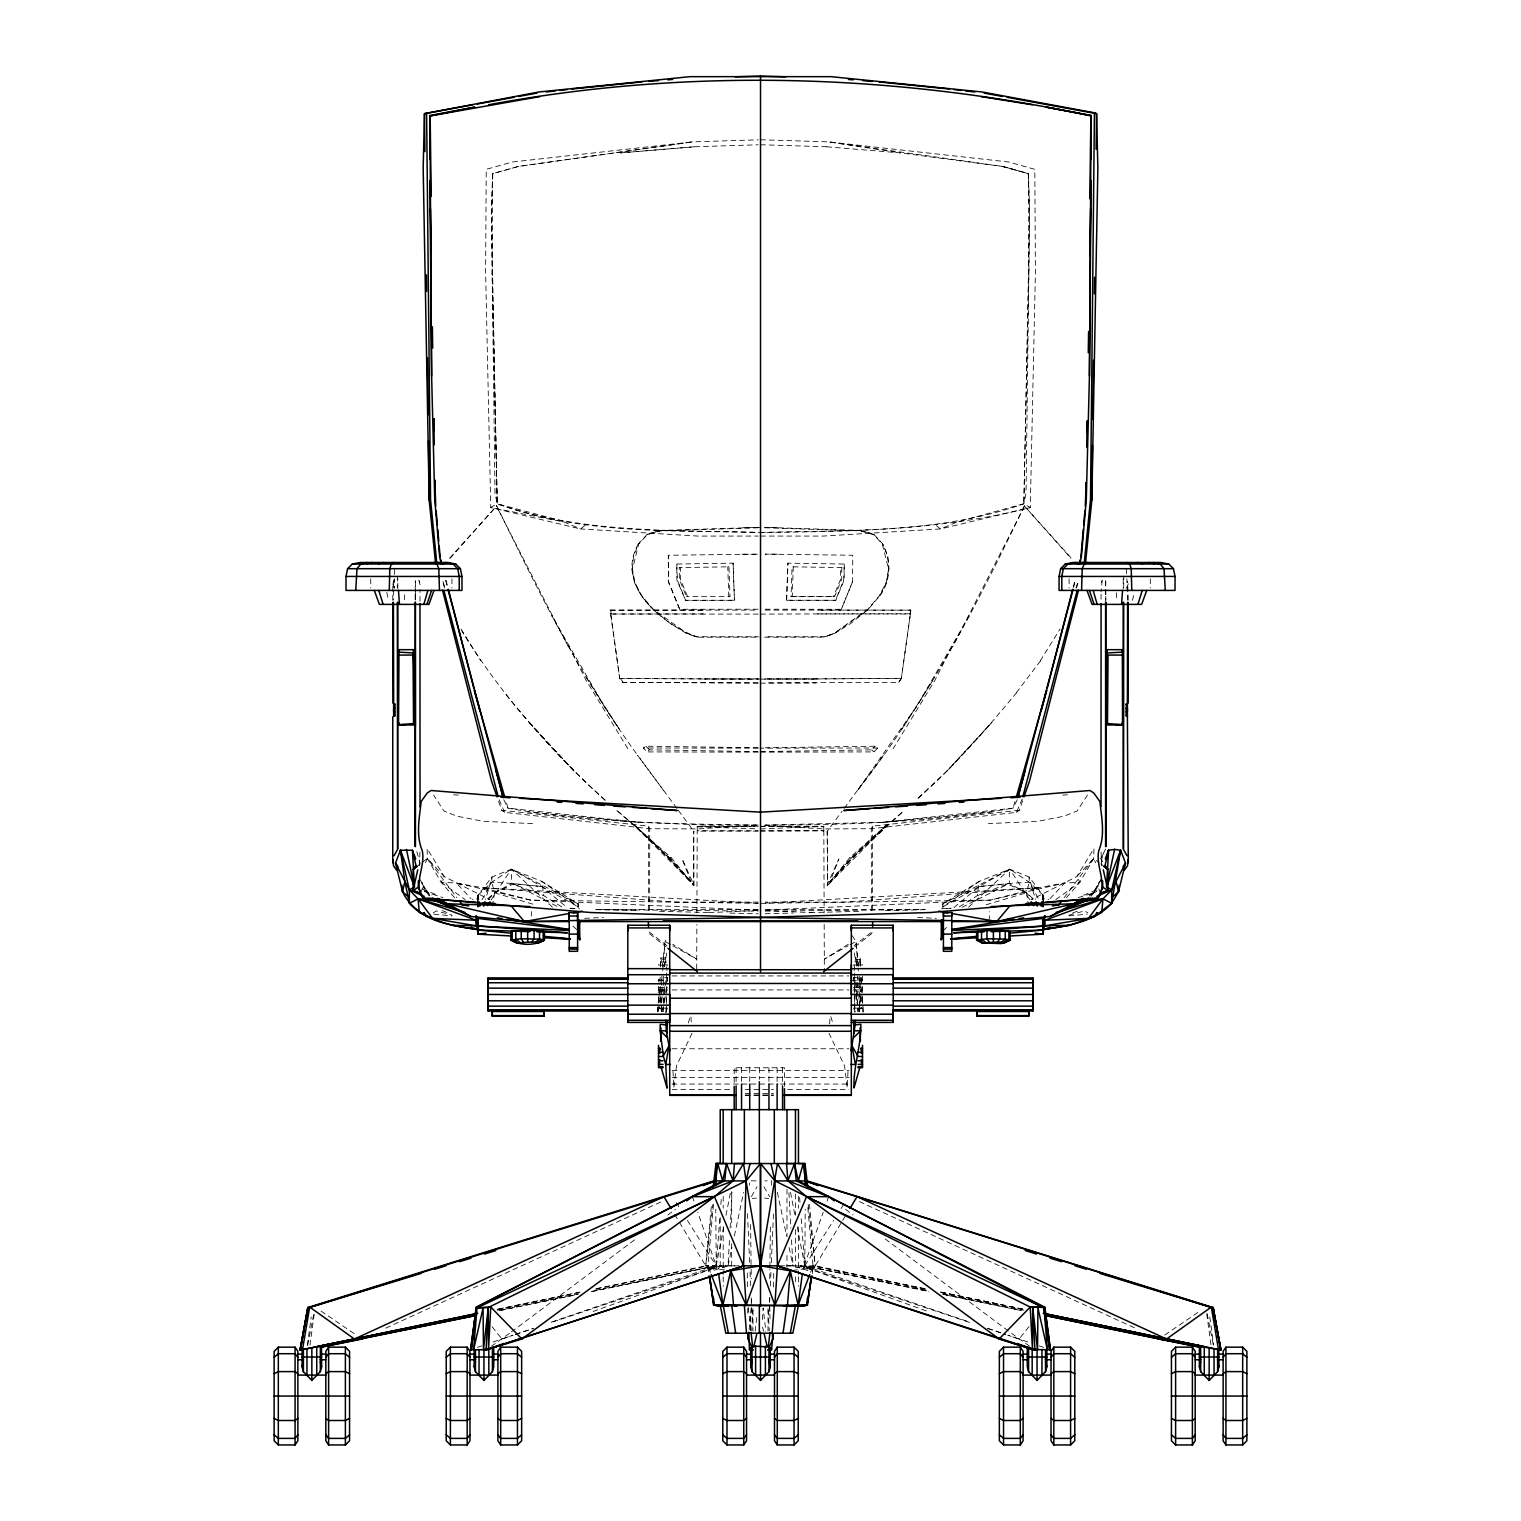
<?xml version="1.0" encoding="UTF-8"?>
<svg xmlns="http://www.w3.org/2000/svg" width="1521" height="1521" viewBox="0 0 1521 1521"><rect width="100%" height="100%" fill="white"/><g stroke="black" fill="none" stroke-linecap="round" stroke-linejoin="round"><path stroke-width="0.75" stroke-dasharray="5 3.75" d="M397.837 588.228L397.856 578.74M415.233 599.844L415.252 580.889M419.986 601.346L419.986 589.502M419.359 865.867L420.005 851.266M477.499 903.778L478.107 895.032L491.777 882.18L511.284 869.175L578.17 903.816L578.17 908.341L578.17 903.816L541.875 881.4L511.284 869.175L491.929 877.009L478.107 895.032L476.853 898.987L472.213 899.348M768.01 1331.103L768.048 1307.528L769.265 1331.046M1105.767 601.27L1105.767 594.198M1123.715 588.076L1123.734 576.212M648.44 910.261L648.554 826.169L501.721 810.275L497.804 799.076M649.638 910.452L649.752 828.736L648.554 826.169M663.612 1011.655L663.669 977.604L667.491 977.87M758.18 831.093L697.283 831.093L697.226 826.302L758.18 826.264M827.272 831.169L827.709 885.26L827.082 831.493L842.102 811.244M1127.612 600.149L1126.852 578.779M1128.259 600.187L1127.65 581.326M404.396 599.73L404.434 592.753M760.519 139.761L828.318 141.852L1008.499 161.987L1034.812 169.325L1035.421 272.012L1030.287 507.539C942.221 530.335 850.923 531.647 760.519 532.445C672.244 530.202 581.478 534.746 497.196 503.755L492.177 273.248L492.576 173.698L518.509 166.416L692.739 141.852L758.18 139.837M664.449 1002.966L664.487 993.859M664.506 991.597L664.525 982.49M664.601 966.557L665.495 957.983L660.855 957.983L660.228 966.424M696.694 968.972L696.865 924.464M696.903 912.752L697.207 830.751L758.18 830.827M812.271 1273.533L813.032 1265.814L807.556 1204.48M478.05 902.067L478.107 895.032L478.792 899.5M844.25 564.044L844.155 580.033L835.828 600.282L786.604 600.32L787.935 563.15L844.25 564.044L843.718 580.052L835.371 600.358M792.403 1270.491L802.993 1269.027L804.799 1265.833L805.217 1209.195M841.778 567.58L841.683 579.292L834.554 596.65L791.034 596.669L792.08 566.82L841.778 567.58L840.657 567.561L840.6 579.311L833.432 596.688M765.253 609.199L841.303 609.294L852.578 581.84L852.768 555.241L765.139 554.138L779.075 554.176M854.08 981.387L854.118 977.699M660.152 1000.932L660.228 993.993M660.247 991.692L660.361 982.452M660.532 966.291L660.589 959.371L664.62 959.713M770.006 1318.897L769.512 1297.641M769.74 1278.781L769.854 1269.332M769.892 1266.974L770.406 1224.538M1043.539 903.778L1042.95 895.032L1029.261 882.18L1009.754 869.175L942.868 903.816L942.811 908.36L942.868 903.816L979.163 881.4L1009.754 869.175L1029.109 877.009L1042.95 895.032L1044.186 898.987L1048.825 899.348M661.369 1011.484L661.787 983.155M661.806 980.798L661.882 976.064M773.543 1287.089L773.733 1272.944M561.724 906.839L543.758 895.679L541.875 881.4L578.113 906.82L578.17 903.816M666.16 1012.302L666.521 993.821M666.578 991.521L666.749 982.281M666.236 1011.028L666.426 1004.069M666.483 1001.75L666.844 987.851M657.452 1011.807L657.604 1007.301M1033.234 898.74L1026.466 892.827L1009.26 883.454L1009.754 869.175L942.925 906.82L942.868 903.816M492.842 173.489L491.397 213.073L495.009 493.222L497.234 503.812C580.984 533.32 670.685 530.011 758.161 532.407M477.955 899.215L478.107 895.032L477.86 898.74M663.232 980.475L663.403 975.893M786.604 600.32L787.935 563.15M791.034 596.669L792.232 596.612L793.278 566.858L792.08 566.82M769.607 1302.394L769.816 1297.717M770.329 1286.044L770.938 1272.012M771.356 1262.677L773.505 1213.606M847.996 1071.468L847.254 1087.933L844.535 1065.86L829.04 1033.367M771.337 1185.296L771.546 1180.847L764.911 1180.847M750.385 1330.723L751.488 1297.641M657.928 1011.142L658.289 1004.088M658.422 1001.731L659.392 982.908M751.735 1331.046L752.952 1307.528L752.99 1331.103M679.469 1222.352L705.763 1265.833L707.987 1269.027L712.303 1270.795L728.027 1265.814L729.472 1239.862M730.118 1228.074L732.076 1192.692M859.631 1011.674L860.43 998.061M989.144 920.718L989.715 911.573M762.42 1319.544L763.143 1307.927L765.843 1331.293M829.629 1023.956L830.067 1016.903M661.179 1010.438L661.673 1003.518M661.825 1001.217L662.319 994.297M662.491 991.996L663.137 982.775M394.338 574.501L394.757 568.683M719.775 1218.644L716.22 1265.833L718.007 1269.027L728.597 1270.491M720.878 1204.499L721.391 1197.407M662.719 970.93L665.057 941.423L667.453 937.811M1102.231 580.09L1101.052 591.878M786.3 1265.833L792.973 1265.814L808.697 1270.795L813.013 1269.027L813.298 1265.89L815.237 1265.833L924.597 1288.61M1128.278 583.798L1126.662 588.114M666.939 982.072L667.339 977.585M713.444 1204.48L707.968 1265.814L708.729 1273.533M660.684 993.536L661.293 986.749M661.502 984.486L662.11 977.718M596.403 1288.61L705.763 1265.833L711.505 1204.499M662.434 966.462L665.057 941.423L670.97 944.731M749.131 1329.886L751.602 1307.071M662.453 1011.864L666.73 973.022M734.7 1265.833L705.763 1265.833L712.836 1204.48M755.157 1331.293L756.774 1317.262M854.061 970.74L855.543 957.983L860.183 957.983L860.81 966.424M658.175 1002.776L658.764 998.251M659.049 995.989L660.19 986.939M664.601 1001.598L666.54 986.578M307.375 1345.153L311.216 1316.92M309.98 1345.153L314.258 1313.783M760.519 679.126L901.326 678.461L910.908 610.149L817.842 610.092L910.908 610.149L901.326 678.461L898.721 682.359L765.139 682.834M779.779 1265.833L800.845 1265.89L802.993 1269.027L813.032 1265.814L812.043 1272.773L813.032 1265.814L815.237 1265.833L841.531 1222.352M665.78 1013.271L666.768 1006.883M760.519 828.945L823.812 826.302L760.519 826.264M1042.246 899.5L1042.95 895.032L1043.178 898.74M492.386 906.212L494.572 892.827L491.777 882.18L491.929 877.009L485.617 899.462M909.748 613.781L817.709 613.914L910.299 614.009L910.357 610.054M1105.596 849.022L1102.231 855.753L1101.318 863.244M858.985 964.257L860.183 957.983M723.787 1226.801L716.201 1265.833L718.007 1269.027L720.155 1265.89L741.221 1265.833M726.03 1215.317L730.498 1192.369M307.622 1345.344L313.839 1313.821M664.05 966.5L666.844 952.849M728.027 1265.814L731.924 1247.467M734.377 1235.984L743.617 1192.369M959.314 906.839L977.281 895.679L979.163 881.4L942.925 906.82M1132.499 600.396L1134.229 592.41M760.519 831.093L823.831 830.751L760.519 830.827M658.27 1011.446L660.133 1003.233M1099.018 882.294L1097.972 886.553L1091.66 895.907M1073.237 587.125L1075.005 580.242M1073.655 587.182L1075.423 580.3M392.779 600.187L392.76 583.798L394.376 579.653L393.14 584.577L394.376 588.114L394.186 578.779M1028.652 906.212L1026.466 892.827L1029.261 882.18L1029.109 877.009L1035.421 899.462M1022.245 798.924L1016.446 812.366L871.286 828.736L823.393 828.907L760.519 825.085M1015.001 801.51L1013.043 808.164C931.308 822.062 847.958 825.219 765.158 825.085M688.31 1022.949L690.211 1016.636M1075.993 588.095L1078.047 581.402M1076.488 587.962L1077.857 583.494M926.308 1290.359L805.579 1265.89L802.993 1269.027L823.241 1212.275M827.101 1201.115L828.641 1196.666M1016.446 812.366L1019.317 810.275L1023.234 799.076M1101.679 857.958L1103.162 853.87M420.842 892.618L423.066 886.553L422.02 882.294M810.541 1272.374L813.032 1265.814M760.519 527.35L660.646 530.449L647.186 534.308L638.345 543.891L633.554 556.458L632.052 569.253L634.428 582.334L641.197 595.738L652.851 609.427L670.02 623.268L686.789 633.706L697.283 637.185L760.519 637.128M638.345 543.891C614.465 586.022 662.529 624.085 697.283 637.128M852.52 581.821L841.303 609.294M425.462 862.73L427.363 858.471L427.097 848.585L444.246 876.571L489.952 899.786M691.998 1033.367L676.503 1065.86L673.784 1087.933L673.043 1071.468M1019.317 810.275L872.484 826.169L871.286 828.736L871.419 910.452M758.142 609.199L679.735 609.294L668.518 581.821L668.27 555.241L758.199 554.138M1101.261 582.315L1101.945 580.889M969.143 616.043L917.03 705.82L857.103 790.996C925.433 703.9 977.109 605.567 1024.298 505.866L1071.43 558.226M1024.717 505.79L952.602 646.957M1017.283 799.723L1013.043 808.164L882.465 822.291L765.139 825.066M764.55 637.185L823.755 637.128L834.249 633.706L851.019 623.268L868.187 609.427L879.841 595.738L886.61 582.334L888.986 569.253L887.827 556.382L882.693 543.891L873.853 534.308L860.392 530.449L764.778 527.35L777.592 527.407M952.203 646.349L934.94 680.286L893.207 748.598M879.899 595.757C891.097 580.699 891.23 560.222 882.655 543.929M1101.299 879.271L1091.241 896.116M454.608 897.694L441.166 882.275L444.246 876.571L427.363 858.471L422.058 862.502M481.986 899.786L491.777 882.18L511.778 883.454L541.799 886.515L578.113 906.82M751.412 1196.628L757.078 1186.779M1066.43 897.694L1079.872 882.275L1093.694 858.471L1093.941 848.585L1076.792 876.571L1031.105 899.786M1089.378 896.097L1092.953 893.207L1101.147 879.347M842.729 1220.374L846.303 1214.442M1040.231 660.875L1060.042 629.067M796.624 1267.849L804.78 1265.833L833.584 1220.374M841.094 1208.511L844.858 1202.598M724.376 1267.849L720.155 1265.89L715.421 1265.89L712.303 1270.795L707.702 1265.89L594.331 1289.314M901.763 729.205L934.693 677.51M491.226 899.843L511.284 869.175L541.799 886.515L567.048 907.505M901.326 678.461L898.721 682.359M1078.066 897.637L1092.953 893.207L1097.972 886.553L1100.196 892.618M813.013 1269.027L815.237 1265.833L809.495 1204.499M1087.458 795.008L1077.096 810.997L1064.168 816.169L1037.93 821.321L988.403 823.621M844.117 808.412L883.397 755.31M1016.332 692.739L1040.63 660.703M1064.092 897.789L1093.694 858.471L1098.98 862.502M1029.014 1326.597L1019.089 1339.012L1007.834 1335.248L1028.025 1342.054M886.629 824.99L850.41 858.871L830.029 881.838L850.904 858.471L886.629 824.99L849.973 857.445L827.044 885.26L838.87 858.966L830.029 881.838L864.708 845.638L903.911 810.503M1016.693 692.568C985.285 730.308 953.116 767.82 916.041 800.179M449.608 558.226L496.74 505.866C538.624 591.783 580.908 678.271 637.831 755.5M450.102 558.34L496.74 505.866M488.374 899.576L494.572 892.827L511.778 883.454L543.758 895.679M616.785 810.522L633.953 825.085L693.994 885.26L670.134 858.471L671.065 857.445L617.127 810.503M946.975 770.995L991.825 722.494L946.975 770.995L915.737 800.217M1050.06 898.645L1064.662 883.036L1079.872 882.275L1076.792 876.571L1093.694 858.471L1095.576 862.73M760.519 752.154L873.986 751.906L877.693 748.009L875.259 746.203L765.215 747.781M760.519 751.602L871.533 749.872L875.259 746.203M887.085 825.085L827.709 885.26L851.19 859.175L904.254 810.522M942.887 930.909L948.039 926.156M968.611 907.162L1009.754 869.175L1029.812 899.843M487.804 898.74L494.572 892.827L513.566 883.872L541.799 886.515M953.99 907.505L979.239 886.515L1009.26 883.454L1029.261 882.18L1039.052 899.786M758.161 747.781L645.779 746.203L643.345 748.009L647.052 751.906L649.505 749.872L758.199 751.602M854.897 946.899L871.438 933.799L872.636 931.289L854.061 945.777M585.167 525.315L580.566 528.947L490.751 507.539L485.617 272.012L486.226 169.325L512.539 161.987L692.739 141.852L518.281 166.473L492.576 173.698L491.397 213.073L497.196 503.755L490.751 507.539L564.025 522.026L580.566 528.947L697.816 536.076L758.199 536.076M416.773 866.533L420.309 863.852M509.459 1333.385L491.34 1346.237M511.341 1331.959L635.797 1238.95M667.852 1214.975L675.4 1209.347M1055.821 899.614L1079.872 882.275M868.13 609.408L834.249 633.649L823.755 637.128M1164.782 1335.02L1199.974 1311.064M433.162 912.942L436.375 910.927L452.117 915.129M848.319 944.237L824.439 959.067L848.091 945.834M1089.169 894.975L1096.964 890.584M850.068 944.731L855.981 941.423L851.171 934.198M962.033 907.334L1009.26 883.454M1092.953 893.207L1096.831 891.42M385.802 1328.137L661.616 1201.609M703.196 610.092L610.13 610.149L619.712 678.461L622.317 682.359L758.219 682.834M758.238 614.104L610.739 614.009L619.712 678.461L758.18 679.126M1083.56 895.242L1098.523 889.044M1072.59 913.056L1078.731 910.623M977.281 895.679L1007.491 883.872L1026.466 892.827L1032.664 899.576M857.958 1009.374L861.608 1007.986M593.095 1311.463L720.155 1265.89L551.42 1322.433M515.315 1334.43L533.168 1328.346M551.02 1322.243L716.22 1265.833L715.783 1209.195M477.309 1347.359L481.777 1345.857M492.975 1342.054L513.071 1335.21L501.911 1339.012L491.986 1326.597M515.41 1334.487L533.415 1328.46M986.159 904.748L1026.466 892.827M647.224 534.365L660.665 530.506M1068.921 915.129L1084.663 910.927L1087.876 912.942M498.698 1308.973L580.128 1291.994M497.158 1309.391L580.452 1292.185M499.23 1310.627L578.265 1294.276M592.22 1291.386L715.421 1265.89L718.007 1269.027L705.763 1265.833M500.96 1310.322L575.014 1294.998M591.213 1291.652L716.201 1265.833L697.759 1212.275M497.177 1310.151L578.436 1293.668M594.692 1290.359L715.421 1265.89M619.712 678.461L704.774 678.993M676.788 564.044L677.32 580.052L685.667 600.358L734.434 600.32L733.103 563.15L676.788 564.044L676.883 580.033L685.667 600.358M733.103 563.15L734.434 600.32M882.465 822.291L993.137 811.91M979.239 886.515L1007.491 883.872M1068.978 915.889L1087.211 914.178M855.543 957.983L856.418 959.713L860.449 959.371L860.525 966.291M694.337 146.777L620.416 152.918L694.356 146.777L758.161 144.799M752.325 1198.434L756.393 1198.111M1062.78 795.103L1067.495 794.78M853.547 977.87L857.369 977.604L857.426 1011.655M941.537 908.798L950.929 908.189M503.755 799.723L507.995 808.164C590.49 822.937 674.659 823.888 758.219 825.104L697.645 828.907L649.752 828.736L504.592 812.366L501.721 810.275M765.234 903.094L1038.729 887.694L1064.662 883.036L990.418 900.109L765.253 910.09M946.328 908.74L951.043 908.512M584.653 918.323L603.419 917.467M708.938 912.657L758.18 910.395M679.26 567.58L680.381 567.561L680.457 579.311L687.606 596.688L686.484 596.65L679.355 579.292L679.26 567.58L728.958 566.82L730.004 596.669L686.484 596.65M765.215 913.741L793.43 913.018M809.894 912.6L861.608 911.269M885.127 910.68L925.091 909.653M728.958 566.82L727.76 566.858L728.806 596.612L730.004 596.669M760.519 532.445C848.775 530.011 939.294 533.567 1023.804 503.812L1026.029 493.222L1029.641 213.073L1028.462 173.698L1002.757 166.473L900.584 152.899M760.519 903.36L990.418 900.109L1038.729 887.694L844.973 902.105L765.215 902.105M765.215 911.117L925.091 909.577L765.215 909.539M816.264 678.993L900.66 678.328M697.226 826.302L758.18 826.53M760.519 614.104L817.918 613.914M758.18 678.879L704.527 679.031L816.53 679.031L765.196 678.879M703.329 613.914L610.739 614.009L610.13 610.149L758.219 610.092M760.519 683.138L816.169 683.043M877.693 748.009L760.519 748.142M756.089 1180.847L749.454 1180.847L749.663 1185.296M743.465 527.407L758.39 527.407M758.39 527.787L660.646 530.886L647.395 534.67L638.706 544.062L632.47 569.253L634.884 582.429L641.786 595.909L653.536 609.541L686.903 633.363L697.017 636.767L758.485 636.767M764.797 527.787L860.392 530.886L873.643 534.67L882.332 544.062L888.568 569.253L886.154 582.429L879.252 595.909L867.502 609.541L834.135 633.363L824.021 636.767L764.588 636.767M760.519 536.076L823.222 536.076L940.472 528.947L1030.287 507.539L1023.842 503.755L957.013 522.026L940.472 528.947L935.871 525.315M792.232 596.612L834.554 596.65M685.211 600.282L733.844 600.244M765.12 610.092L818.07 610.092M758.219 748.142L643.345 748.009M758.238 752.154L647.052 751.906M758.199 825.085L707.189 825.085L638.573 822.291L527.901 811.91M758.18 902.105L676.065 902.105L482.309 887.694L456.376 883.036L441.166 882.275L427.363 858.471L456.946 897.789M758.161 909.539L595.947 909.539L758.161 911.136M667.472 964.884L658.536 964.884L667.472 965.74M853.566 964.884L862.502 964.884L853.566 965.74M672.073 975.931L848.965 975.931M659.943 979.239L658.536 979.239L658.536 981.939M861.095 979.239L862.502 979.239M658.536 980.342L667.472 980.342M851.323 980.342L862.502 980.342M658.536 987.49L667.472 987.224M853.566 987.49L862.502 987.49M658.536 989.487L659.943 989.487L659.943 991.939L658.536 991.939L658.536 986.388M862.502 989.487L861.095 989.487L861.095 991.939L862.502 991.939L862.502 986.388M658.536 989.924L667.472 989.924M672.073 989.924L848.965 989.924M853.566 989.924L862.502 989.924M658.536 990.133L659.943 990.133M861.095 990.133L862.502 990.133M658.536 1001.008L659.943 1001.008M862.502 1001.008L861.095 1001.008L861.095 996.426M667.472 1008.138L658.536 1008.138L667.472 1008.993M853.566 1008.138L862.502 1008.138L853.566 1008.993M672.073 1048.768L848.965 1048.768M672.073 1070.575L848.965 1070.575M672.073 1077.476L848.965 1077.476M672.073 1084.055L778.201 1084.055M780.558 1084.055L848.965 1084.055M672.073 1089.606L731.031 1089.606M745.195 1089.606L773.486 1089.606M787.65 1089.606L848.965 1089.606M745.195 1093.523L773.486 1093.523M745.195 1094.949L773.486 1094.949M745.195 1095.367L773.486 1095.367M789.076 1247.467L792.973 1265.814L813.298 1265.89L926.669 1289.314M787.194 600.244L835.828 600.282M758.199 683.138L622.317 682.359M760.519 826.511L823.736 826.797M741.963 554.176L758.199 554.347M595.947 909.653L635.911 910.68M659.43 911.269L711.144 912.6M729.947 913.075L758.161 913.798M760.519 144.742L826.702 146.777M697.302 826.797L758.18 828.869M758.142 910.185L530.639 900.109L456.376 883.036L470.978 898.645M532.635 823.621L483.108 821.321L456.87 816.169L443.942 810.997L433.58 795.008M765.215 910.509L812.1 912.657M917.619 917.467L936.385 918.323M569.995 908.512L574.71 908.74M570.109 908.189L579.501 908.798M797.213 1226.801L804.799 1265.833L928.78 1291.386M453.543 794.78L458.258 795.103M764.607 1198.111L768.675 1198.434M826.683 146.777L900.622 152.918L828.318 141.852L1002.529 166.416L1028.215 173.489L1029.641 213.073L1023.842 503.755L1028.861 273.248L1028.462 173.698L1002.757 166.473M433.827 914.178L452.06 915.889M638.573 822.291L507.995 808.164L506.037 801.51M942.564 1293.668L1023.823 1310.151M940.548 1292.185L1023.842 1309.391M801.187 1218.644L804.799 1265.833L929.787 1291.652M945.986 1294.998L1020.04 1310.322M940.872 1291.994L1022.302 1308.973M924.844 1288.971L813.298 1265.89L808.697 1270.795L805.579 1265.89M941.119 1292.337L1022.454 1309.182M942.735 1294.276L1021.77 1310.627M563.245 521.285L497.196 503.755L492.177 273.248M860.373 530.506L873.815 534.365M494.572 892.827L534.879 904.748M424.207 891.42L442.972 897.637M969.58 1322.433L800.845 1265.89L927.905 1311.463M987.585 1328.46L1005.59 1334.487M1039.223 1345.857L1043.691 1347.359M804.78 1265.833L969.98 1322.243M987.832 1328.346L1005.685 1334.43M659.43 1007.986L663.08 1009.374M442.307 910.623L448.448 913.056M422.515 889.044L437.497 895.242M859.384 1201.609L1135.198 1328.137M513.566 883.872L559.006 907.334M672.947 945.834L696.599 959.067L672.719 944.237M424.074 890.584L431.869 894.975M321.026 1311.064L356.218 1335.02M1029.66 1346.237L1011.541 1333.385M441.166 882.275L465.217 899.614M845.6 1209.347L853.148 1214.975M885.203 1238.95L1009.659 1331.959M1100.729 863.852L1104.265 866.533M666.978 945.777L648.402 931.289L649.6 933.799L666.141 946.899M421.773 883.112L428.085 893.207L431.66 896.097M871.533 749.872L873.986 751.906M605.301 800.217C568.208 767.763 535.544 730.612 504.345 692.568M604.997 800.179C550.431 750.233 500.466 694.089 461.795 630.873M552.427 907.162L511.284 869.175L511.778 883.454M572.999 926.156L578.151 930.909M671.065 857.445L691.009 881.838L656.35 845.638L634.409 824.99L670.628 858.871L691.009 881.838L682.169 858.966L693.994 885.26L693.766 831.169L693.329 885.26L669.848 859.175L633.953 825.085M634.409 824.99L670.134 858.471M645.779 746.203L649.505 749.872M529.536 722.646L574.063 770.995M529.213 722.494L573.778 770.9M849.973 857.445L850.904 858.471M1024.298 505.866L1070.936 558.34M676.921 808.412L637.641 755.31L663.936 790.996M678.328 810.313L693.956 831.493M394.376 588.114L392.76 583.798M620.378 678.328L622.926 682.073M429.378 895.907L423.066 886.553L429.816 896.116M1100.234 857.977L1102.744 861.723M619.484 729.415L604.008 705.82L551.895 616.043M586.346 677.51L619.275 729.205M676.142 1202.598L679.906 1208.511M687.416 1220.374L716.201 1265.833L707.968 1265.814L708.957 1272.773L707.968 1265.814L710.459 1272.374M460.996 629.067L480.807 660.875M627.831 748.598L586.098 680.286L568.835 646.349M674.697 1214.442L678.271 1220.374M419.91 879.347L428.085 893.207M763.922 1186.779L769.588 1196.628M568.436 646.957L496.321 505.79M504.592 812.366L498.793 798.924M419.093 580.889L419.986 584.767M416.811 851.57L419.986 863.053M418.807 580.09L419.777 582.315M679.735 609.294L668.46 581.84L668.346 555.317M692.359 1196.666L693.899 1201.115M1101.679 865.867L1101.033 851.266M443.181 583.494L444.55 587.962M442.991 581.402L445.045 588.095M830.846 1016.636L832.728 1022.949M446.033 580.242L447.801 587.125M445.615 580.3L447.383 587.182M762.553 1327.111L763.58 1331.407M861.837 1007.339L863.225 1013.499M386.809 592.41L388.539 600.396M777.383 1192.369L786.623 1235.984M854.194 952.849L857.007 966.5M1207.161 1313.821L1213.378 1345.344M790.502 1192.369L794.97 1215.317M660.855 957.983L662.053 964.257M610.682 610.054L611.29 613.781M854.27 1006.883L855.258 1013.271M1209.784 1316.92L1213.625 1345.153M1206.742 1313.783L1211.02 1345.153M854.517 986.578L856.437 1001.598M860.848 986.939L861.989 995.989M862.293 998.251L863.586 1011.807M665.495 957.983L666.978 970.74M808.164 1204.48L815.237 1265.833M748.256 1307.395L750.842 1330.495M854.308 973.022L858.585 1011.864M769.398 1307.071L769.892 1311.634M858.605 966.462L855.981 941.423L858.319 970.93M858.928 977.718L859.555 984.486M859.745 986.749L860.373 993.536M853.699 977.585L854.099 982.072M707.702 1265.89L707.987 1269.027M799.59 1197.407L800.141 1204.499M1126.281 568.683L1126.7 574.501M857.901 982.775L858.547 991.996M858.719 994.297L859.213 1001.217M859.384 1003.518L859.878 1010.438M690.971 1016.903L691.409 1023.956M531.342 911.573L531.609 916.155M660.608 998.061L661.407 1011.674M788.924 1192.692L790.882 1228.074M791.528 1239.862L792.973 1265.814M861.418 978.193L861.78 985.266M861.894 987.604L862.863 1006.446M747.495 1213.606L749.644 1262.677M750.062 1272.012L750.671 1286.044M751.184 1297.717L751.393 1302.394M1043.102 899.215L1042.95 895.032L1042.988 902.067M857.635 975.893L857.806 980.475M854.194 987.851L854.555 1001.75M854.612 1004.069L854.802 1011.028M854.289 982.281L854.46 991.521M854.517 993.821L854.878 1012.302M859.156 976.064L859.232 980.798M859.27 983.155L859.669 1011.484M750.594 1224.538L751.108 1266.974M751.146 1269.332L751.26 1278.781M747.267 1272.944L747.457 1287.089M747.743 1308.326L747.838 1315.418M860.696 982.452L860.791 991.692M860.81 993.993L860.886 1000.932M666.92 977.699L666.959 981.387M856.418 959.713L856.456 966.557M856.513 982.49L856.532 991.597M856.551 993.859L856.589 1002.966M823.831 830.751L824.135 912.752M824.173 924.464L824.344 968.972M1116.623 592.753L1116.642 599.73M393.407 581.326L393.445 600.149M1123.201 578.74L1123.201 588.228M1105.786 580.889L1105.805 599.844M1101.052 594.236L1101.071 601.346M872.484 826.169L872.598 910.261M823.812 826.302L823.755 831.093M415.271 594.198L415.271 601.27M397.304 576.212L397.323 588.076M1150.294 578.779L1150.294 588.095M1105.596 580.927L1105.596 599.901M1069.092 578.779L1069.092 588.095M862.502 976.064L862.502 981.939M862.502 997.814L862.502 1003.708M861.095 977.452L861.095 981.634M860.829 977.166L860.829 981.634M860.829 996.426L860.829 1003.404M798.449 1196.343L798.449 1208.168M798.449 1227.124L798.449 1274.465M798.449 1276.841L798.449 1286.31M795.464 1193.966L795.464 1215.279M795.464 1229.481L795.464 1267.373M795.464 1276.841L795.464 1281.576M786.984 1189.232L786.984 1236.592M786.984 1255.528L786.984 1267.373M784.475 1086.393L784.475 1067.761L734.187 1067.761L734.187 1086.393M782.574 1067.761L782.574 1086.393M777.117 1067.761L777.117 1081.735M768.961 1067.761L768.961 1081.735M759.34 1067.761L759.34 1079.397M749.72 1067.761L749.72 1081.735M741.545 1067.761L741.545 1081.735M736.107 1067.761L736.107 1086.393M731.677 1191.589L731.677 1227.124M731.677 1243.684L731.677 1267.373M723.197 1196.343L723.197 1208.168M723.197 1227.124L723.197 1274.465M723.197 1276.841L723.197 1286.31M720.213 1217.637L720.213 1269.731M660.209 977.166L659.943 981.634M659.943 997.814L659.943 1003.404M658.536 997.814L658.536 1003.708M451.946 578.779L451.946 588.095M419.72 861.666L419.72 863.244M415.442 580.927L415.442 599.901M370.744 578.779L370.744 588.095M758.142 903.322L530.639 900.109L482.309 887.694L758.161 903.227"/><path stroke-width="1.5" d="M394.034 855.753L397.665 849.193L397.818 602.43M415.005 846.303L415.233 602.221M419.967 603.723L420.024 806.986M627.812 1011.009L488.108 1011.009L488.108 977.908L627.812 977.908M492.291 1016.237L492.291 1011.503L543.986 1011.503L543.986 1016.237L492.291 1016.237L492.291 1010.99M569.234 912.524L569.234 951.309L577.619 951.309L577.619 912.885L569.234 912.524L569.234 921.574L524.327 921.574L471.035 916.517L430.272 898.15M577.619 912.885L577.619 921.574L943.419 921.574M578.398 921.992L578.569 935.624L578.151 921.878M488.108 994.468L669.715 994.468L669.715 1022.397L627.812 1022.397L627.812 925.243L669.715 925.243L669.715 1095.367L735.746 1095.367M627.812 930.966L627.812 925.243M669.715 930.966L669.715 925.243M713.064 1187.977L716.011 1163.546L743.541 1163.546L746.031 1180.904L743.56 1265.833L730.707 1270.795L746.127 1305.189L760.5 1265.814L760.5 1163.546L774.969 1180.904L1030.23 1307.071L1044.927 1307.528L1050.403 1349.64L1032.474 1349.64L777.44 1265.833L760.5 1265.814L743.56 1265.833L486.074 1349.849L470.597 1349.64L476.377 1307.071L722.665 1180.904L746.031 1180.904L760.5 1163.546L760.5 1306.026M651.273 808.697L677.168 810.522L431.051 790.502L427.23 793.011L421.127 801.567C419.511 817.861 415.651 834.915 422.268 850.657C425.804 866.571 412.837 883.758 423.066 898.189L590.528 912.524L760.519 917.372L760.519 76.05L785.825 76.791M893.226 930.966L893.226 925.243L851.323 925.243L851.323 994.468L1032.93 994.468M851.323 1022.397L893.226 1022.397L893.226 1009.678L1032.93 1009.754M893.226 925.243L893.226 1022.397M943.419 912.885L943.419 916.022L951.804 916.022L951.804 912.524L943.419 912.885L943.419 951.309L951.804 951.309L951.804 912.524M1028.747 1010.99L1028.747 1016.237L977.052 1016.237L977.052 1010.99M893.226 1011.009L1032.93 1011.009L1032.93 977.908L893.226 977.908M1127.004 855.753L1123.373 849.193L1123.715 602.278M1126.205 716.163L1127.384 715.516L1126.205 715.364M1126.205 712.569L1127.384 712.322L1126.205 712.969M1126.205 711.847L1127.384 711.847L1127.384 708.121L1126.205 708.025M1126.205 707.683L1127.384 706.733M1126.205 703.843L1127.384 703.843L1126.205 704.793M398.426 722.855L398.901 650.208M511.037 935.985L477.841 934.16L478.45 930.053L476.035 925.795L475.997 915.585L477.841 919.007L477.689 923.741M648.421 926.612L648.421 921.935M667.434 1021.542L666.978 1033.158M1127.384 703.634L1127.593 602.354M1128.069 703.215L1128.24 602.449M429.873 159.439L429.93 115.52L474.818 107.135L430.158 115.919L431.204 196.342M478.05 902.067L478.031 906.763L477.841 902.656M942.45 937.887L941.233 939.75L941.347 920.167M774.969 1180.904L777.44 1265.833L790.293 1270.795L774.873 1305.189L760.5 1265.814L777.459 1163.546L787.916 1180.828L806.51 1196.666L1043.938 1307.794L1047.475 1350.04L1037.93 1307.927L1037.55 1349.983L1032.721 1307.528L1032.474 1349.64L1030.23 1307.071L1044.623 1307.071L1049.68 1349.983L1043.938 1307.794L798.335 1180.904L774.969 1180.904L770.957 1163.546M421.678 894.291L413.104 890.431L413.256 869.232L415.765 865.468M804.951 1167.862L804.989 1163.546L798.487 1163.546M805.408 1185.6L804.989 1163.546L734.472 1163.546L733.084 1180.828L714.49 1196.666L521.912 1339.012L486.074 1349.849L488.279 1307.528L746.031 1180.904L750.043 1163.546M1079.549 564.253L1081.317 557.37L1086.317 499.078L1089.435 376.01L1091.108 115.52L1046.22 107.135L1091.108 115.52M1107.497 722.988L1108.029 655.057L1122.441 655.095L1122.137 650.208M1089.435 376.01L1091.108 180.391M394.833 711.847L393.654 711.847L393.654 708.463L394.833 708.463M435.5 562.732L429.188 500.086L423.18 168.032L424.473 113.657L539.08 91.963L690.021 76.658L831.017 76.658L981.958 91.963L1094.436 112.801L1090.5 499.534L1084.283 562.789M942.887 921.878L942.602 935.567L942.64 921.992M1085.31 506.094L1086.127 482.537M1086.774 432.877L1086.926 421.051M1089.816 198.719L1090.88 115.919C892.998 73.711 687.758 67.704 488.583 104.778M1085.538 562.732L1091.85 500.086L1092.515 445.558M1092.819 419.473L1093.561 360.211M1094.36 293.838L1094.569 277.24M1096.128 149.21L1096.565 113.657L1094.436 112.801M771.584 1349.64L767.991 1349.983L771.584 1349.64L772.915 1334.297M860.392 1041.144L860.106 1027.835M942.488 935.662L942.716 920.148M1085.899 499.097L1086.165 482.575M1086.735 447.155L1087.154 421.203M1088.256 352.739L1088.599 331.483M1089.816 255.946L1090.576 208.738M1091.85 500.086L1097.858 168.032L1096.565 113.657L1007.035 97.287M1127.974 859.783L1127.536 865.867L1125.502 868.548M476.149 902.219L423.066 898.189L418.237 887.275L418.408 880.659M669.886 1050.669L666.255 1030.858L665.989 1020.287M715.592 1185.6L716.011 1163.546L726.506 1163.546L733.084 1180.828L692.359 1196.666L476.073 1307.528L471.32 1349.983L476.377 1307.071L470.597 1349.64M1127.384 711.847L1127.384 708.121M1043.197 902.656L1043.007 906.763L1042.988 902.067M719.832 1306.026L713.976 1305.189L709.737 1277.393L713.558 1305.189L801.168 1306.026L807.024 1305.189L807.347 1298.307M774.873 1305.189L777.44 1265.833L806.51 1196.666L828.641 1196.666L1044.623 1307.071L1050.403 1349.64M746.127 1305.189L743.56 1265.833L714.49 1196.666L477.062 1307.794L490.77 1307.071L488.526 1349.64L488.279 1307.528L477.062 1307.794L473.525 1350.04L483.07 1307.927L483.45 1349.983L488.279 1307.528M578.721 935.681L579.558 920.205L579.805 939.75L578.588 937.887M859.65 1068.122L854.042 1087.952C853.129 1066.354 861.323 1045.84 860.848 1024.279L855.163 1024.907L851.152 1050.669M1035.041 933.229L1043.216 934.16L1042.665 929.692L1069.681 925.319L1094.55 916.498L1111.642 903.322L1118.505 891.724L1125.521 863.091L1120.616 850.239L1114.608 849.383L1108.6 850.239L1106.566 886.952L1111.737 889.88L1111.642 903.322C1094.34 922.506 1066.791 925.928 1042.665 929.692L1043.216 934.16L1010.001 935.985M660.932 1027.835L660.646 1041.144M769.265 1347.112L755.595 1346.142L750.709 1347.986L750.747 1366.752L752.058 1371.638L760.519 1380.422L768.98 1371.638L770.291 1366.752L770.291 1347.986L769.265 1347.112L772.858 1339.012L773.143 1334.297M1043.216 934.16L1043.501 929.483L1050.079 927.259M511.436 933.21L478.45 930.053L478.126 918.437L568.835 929.749M1121.585 604.388L1122.555 590.414M307.204 1317.3L307.831 1307.528L713.729 1180.904L722.665 1180.904L726.506 1163.546L724.737 1180.847L692.359 1196.666L686.712 1200.887M772.174 1333.195L774.303 1305.246M804.172 1305.189L798.335 1306.026L807.024 1305.189L811.263 1277.393L807.442 1305.189L713.558 1305.189L728.274 1306.026L722.874 1305.189L730.707 1270.795L760.5 1265.814L790.293 1270.795L787.479 1305.189L783.885 1306.026L798.126 1305.189L809.723 1274.56M414.434 724.376L413.541 649.923L414.434 723.464L398.901 724.718L405.594 724.623M1080.899 557.332L1083.294 529.384M1083.693 524.726L1084.91 510.752M715.554 1180.885L715.136 1185.6L717.779 1163.546L722.665 1180.904M1123.03 866.761L1125.521 863.091L1111.737 889.88L1102.972 898.854L1101.736 912.353L1088.428 918.38L1043.425 926.118L953.629 932.791L984.068 931.841M661.388 1068.122L666.997 1087.819M1113.695 896.002L1118.505 891.724L1119.114 885.336M749.416 1349.64L753.009 1349.983L749.416 1349.64L748.883 1332.168M768.352 1346.655L769.911 1332.795M485.998 933.229L477.841 934.16L478.374 929.692L476.054 920.224L418.066 898.854L409.301 889.88L395.517 863.091L400.422 850.239L412.438 850.239L415.1 859.308M801.168 1306.026L807.442 1305.189L792.726 1306.026L798.126 1305.189L802.385 1273.533M783.049 1333.195L786.984 1305.246M1079.34 901.972L1102.972 898.854L1111.642 903.322L1120.616 850.239L1106.566 886.952L1114.608 849.383M1041.22 906.231L1041.904 901.744M807.024 1305.189L811.891 1275.796M477.765 1313.326L354.45 1339.012L309.676 1307.071L307.926 1307.965L300.093 1349.983L307.831 1307.528L300.093 1349.983L303.382 1349.868M300.721 1349.849L302.508 1349.64L309.676 1307.071M1115.463 724.623L1122.137 724.718L1106.604 723.464L1107.079 650.208M671.103 1208.511L663.936 1196.666L354.45 1339.012L300.436 1350.04L307.926 1307.965L713.881 1181.532L703.006 1185.581M1213.796 1317.3L1213.169 1307.528L807.271 1180.904L798.335 1180.904L794.494 1163.546L786.528 1163.546L787.916 1180.828L828.641 1196.666L834.288 1200.887M790.312 1333.195L795.464 1305.246M941.233 939.75L942.887 930.909M798.449 1305.246L792.859 1333.195L725.802 1333.195L720.213 1305.246M1059.072 576.44L1060.631 568.683L1065.289 564.025L1073.046 562.485L1160.884 562.485L1168.736 564.025L1173.452 568.683L1175.03 576.44L1175.03 590.414L1059.072 590.414L1059.072 576.44L1175.03 576.44M346.008 576.44L347.587 568.683L352.302 564.025L360.173 562.485L447.992 562.485L455.749 564.025L460.407 568.683L461.966 576.44L461.966 590.414L346.008 590.414L346.008 576.44L461.966 576.44M1009.602 933.21L1042.588 930.053L1045.041 915.585L1043.197 919.007L1043.349 923.741M952.203 929.749L1042.912 918.437L1042.665 929.692L1045.003 925.795L1044.984 920.224L1043.197 919.007M1120.616 850.239L1111.737 889.88L1096.774 896.344M419.53 892.941L413.104 890.431L417.743 869.841M477.841 934.16L477.537 929.483C449.969 925.738 415.803 919.616 402.533 891.724L404.871 881.572L400.422 850.239L414.473 886.952L409.301 889.88L409.396 903.322C426.698 922.506 454.247 925.928 478.374 929.692L470.978 927.259M1104.93 866.057L1108.6 850.239L1105.33 858.814M753.846 1346.427L756.907 1333.556M1078.579 590.072L1029.489 781.129L1024.013 796.833M1077.21 590.376L1022.853 796.643M1047.323 687.948L1072.647 589.407M1079.13 564.215L1080.309 559.633M1073.065 589.464L1017.891 797.498M317.3 1346.598L321.463 1346.275L321.634 1366.752L320.323 1371.638L311.843 1380.422L303.382 1371.638L302.071 1366.752L303.382 1361.865M492.405 1371.638L492.405 1347.701L493.717 1346.807L493.717 1366.752L492.405 1371.638L483.944 1380.422L475.465 1371.638L474.153 1366.752L475.465 1361.865M750.747 1366.752L752.058 1361.865M1017.891 797.441L1025.249 770.063M1041.201 710.763L1046.733 690.23L1016.313 797.08M1028.595 1371.638L1028.595 1347.701L1027.283 1346.807L1027.283 1366.752L1028.595 1371.638L1037.056 1380.422L1045.535 1371.638L1046.847 1366.752L1046.847 1349.241M1045.688 1313.992L1166.55 1339.012L1211.324 1307.071L1213.074 1307.965L1220.907 1349.983L1213.169 1307.528L1220.907 1349.983L1218.758 1349.678L1218.929 1366.752L1217.618 1371.638L1209.157 1380.422L1200.677 1371.638L1199.366 1366.752L1200.677 1361.865M483.716 906.193L484.971 901.706M798.335 1180.904L803.221 1163.546L805.978 1185.6L805.446 1180.885M423.846 604.388L427.876 590.414M1105.938 859.308L1108.6 850.239M1137.917 604.388L1142.233 590.414M1121.737 724.224L1122.137 722.95M426.926 604.388L431.584 590.414M434.017 590.414L428.941 604.388L379.394 604.388L374.318 590.414M1146.72 590.414L1141.644 604.388L1092.097 604.388L1087.021 590.414M397.551 870.62L396.03 869.385M787.916 1180.828L794.494 1163.546L796.263 1180.847L828.641 1196.666M1102.63 880.659L1102.801 887.275L1097.972 898.189L1044.889 902.219M1096.793 912.505L1094.55 916.498L1097.725 913.037M670.381 1064.434L665.723 1064.491L663.308 1055.84L668.936 1046.068L665.723 1064.491L666.997 1087.952M733.084 1180.828L743.541 1163.546M849.897 1208.511L857.064 1196.666L1213.074 1307.965L1220.564 1350.04L1217.618 1349.868M487.461 905.603L489.971 901.763M516.475 942.906L531.932 941.993L534.08 938.761L534.08 930.415L512.178 931.213L510.885 931.765L510.885 940.111C520.771 945.72 534.536 945.72 544.423 940.111L544.423 931.765M976.615 931.765L976.615 940.111L982.205 942.906L997.662 941.993L999.791 938.761L999.791 930.415L983.346 930.624M328.612 1347.169L325.817 1351.351L325.817 1440.767L328.612 1444.95L345.381 1444.95L349.564 1440.767L349.564 1351.351L345.381 1347.169L328.612 1347.169L328.612 1444.95M295.074 1444.95L297.869 1440.767L297.869 1351.351L295.074 1347.169L278.324 1347.169L274.122 1351.351L274.122 1440.767L278.324 1444.95L295.074 1444.95L295.074 1347.169M500.694 1347.169L497.899 1351.351L497.899 1440.767L500.694 1444.95L517.463 1444.95L521.646 1440.767L521.646 1351.351L517.463 1347.169L500.694 1347.169L500.694 1444.95M467.175 1444.95L469.97 1440.767L469.97 1351.351L467.175 1347.169L450.406 1347.169L446.223 1351.351L446.223 1440.767L450.406 1444.95L467.175 1444.95L467.175 1347.169M777.288 1347.169L774.493 1351.351L774.493 1440.767L777.288 1444.95L794.057 1444.95L798.24 1440.767L798.24 1351.351L794.057 1347.169L777.288 1347.169L777.288 1444.95M743.75 1444.95L746.545 1440.767L746.545 1351.351L743.75 1347.169L727 1347.169L722.798 1351.351L722.798 1440.767L727 1444.95L743.75 1444.95L743.75 1347.169M1053.825 1347.169L1051.03 1351.351L1051.03 1440.767L1053.825 1444.95L1070.594 1444.95L1074.777 1440.767L1074.777 1351.351L1070.594 1347.169L1053.825 1347.169L1053.825 1444.95M1020.306 1444.95L1023.101 1440.767L1023.101 1351.351L1020.306 1347.169L1003.537 1347.169L999.354 1351.351L999.354 1440.767L1003.537 1444.95L1020.306 1444.95L1020.306 1347.169M1225.926 1347.169L1223.131 1351.351L1223.131 1440.767L1225.926 1444.95L1242.676 1444.95L1246.878 1440.767L1246.878 1351.351L1242.676 1347.169L1225.926 1347.169L1225.926 1444.95M1192.388 1444.95L1195.183 1440.767L1195.183 1351.351L1192.388 1347.169L1175.619 1347.169L1171.436 1351.351L1171.436 1440.767L1175.619 1444.95L1192.388 1444.95L1192.388 1347.169M1102.972 898.854L1088.428 918.38L1044.984 920.224L1102.972 898.854L1056.182 912.353M1058.464 905.28L1061.278 901.535M325.817 1357.34L328.612 1353.709L345.381 1353.709L349.564 1357.34M297.869 1434.778L295.074 1438.391L278.324 1438.391L274.122 1434.778M497.899 1357.34L500.694 1353.709L517.463 1353.709L521.646 1357.34M469.97 1434.778L467.175 1438.391L450.406 1438.391L446.223 1434.778M774.493 1357.34L777.288 1353.709L794.057 1353.709L798.24 1357.34M746.545 1434.778L743.75 1438.391L727 1438.391L722.798 1434.778M1051.03 1357.34L1053.825 1353.709L1070.594 1353.709L1074.777 1357.34M1023.101 1434.778L1020.306 1438.391L1003.537 1438.391L999.354 1434.778M1223.131 1357.34L1225.926 1353.709L1242.676 1353.709L1246.878 1357.34M1195.183 1434.778L1192.388 1438.391L1175.619 1438.391L1171.436 1434.778M951.804 921.574L996.73 921.574L1010.058 905.698L1073.617 903.797L1088.637 897.941M806.51 1196.666L999.088 1339.012L1030.23 1307.071M853.737 1037.493L860.886 1030.706L854.783 1030.858M274.122 1357.34L278.324 1353.709L295.074 1353.709L297.869 1357.34M349.564 1434.778L345.381 1438.391L328.612 1438.391L325.817 1434.778M446.223 1357.34L450.406 1353.709L467.175 1353.709L469.97 1357.34M521.646 1434.778L517.463 1438.391L500.694 1438.391L497.899 1434.778M722.798 1357.34L727 1353.709L743.75 1353.709L746.545 1357.34M798.24 1434.778L794.057 1438.391L777.288 1438.391L774.493 1434.778M999.354 1357.34L1003.537 1353.709L1020.306 1353.709L1023.101 1357.34M1074.777 1434.778L1070.594 1438.391L1053.825 1438.391L1051.03 1434.778M1171.436 1357.34L1175.619 1353.709L1192.388 1353.709L1195.183 1357.34M1246.878 1434.778L1242.676 1438.391L1225.926 1438.391L1223.131 1434.778M1123.487 870.62L1125.008 869.385M531.932 941.993L535.563 942.221L539.518 939.084L544.423 940.111L537.978 943.267M823.621 971.672L853.053 948.363M997.662 941.993L1001.293 942.221L1005.229 939.084L1010.153 940.111L1010.153 931.765L999.791 930.415M325.817 1373.71L328.612 1371.6L345.381 1371.6L349.564 1373.71M297.869 1418.409L295.074 1420.5L278.324 1420.5L274.122 1418.409M497.899 1373.71L500.694 1371.6L517.463 1371.6L521.646 1373.71M469.97 1418.409L467.175 1420.5L450.406 1420.5L446.223 1418.409M774.493 1373.71L777.288 1371.6L794.057 1371.6L798.24 1373.71M746.545 1418.409L743.75 1420.5L727 1420.5L722.798 1418.409M1051.03 1373.71L1053.825 1371.6L1070.594 1371.6L1074.777 1373.71M1023.101 1418.409L1020.306 1420.5L1003.537 1420.5L999.354 1418.409M1223.131 1373.71L1225.926 1371.6L1242.676 1371.6L1246.878 1373.71M1195.183 1418.409L1192.388 1420.5L1175.619 1420.5L1171.436 1418.409M477.841 919.007L476.054 920.224L432.61 918.38L419.302 912.353L418.066 898.854L441.698 901.972M1066.639 907.885L1086.089 900.983L1089.816 898.436M743.56 1265.833L486.074 1349.849L487.404 1348.937L488.83 1348.709L488.83 1375.516M768.98 1348.804L770.291 1347.986M413.104 890.431L418.237 887.275M393.882 562.485L391.334 564.025L389.794 568.683L389.281 590.414M535.563 942.221L537.978 942.526L543.149 939.56L543.149 931.213M1001.293 942.221L1003.708 942.526L1008.879 939.56L1008.879 931.213M951.804 920.794L996.73 921.574L1050.003 916.517L1083.332 898.284M1106.604 652.984L1122.137 652.167M464.856 912.353L418.066 898.854L409.396 903.322L404.871 881.572M1003.708 943.267L1010.153 940.111L1001.293 943.59L982.205 942.906M274.122 1373.71L278.324 1371.6L295.074 1371.6L297.869 1373.71M349.564 1418.409L345.381 1420.5L328.612 1420.5L325.817 1418.409M446.223 1373.71L450.406 1371.6L467.175 1371.6L469.97 1373.71M521.646 1418.409L517.463 1420.5L500.694 1420.5L497.899 1418.409M722.798 1373.71L727 1371.6L743.75 1371.6L746.545 1373.71M798.24 1418.409L794.057 1420.5L777.288 1420.5L774.493 1418.409M999.354 1373.71L1003.537 1371.6L1020.306 1371.6L1023.101 1373.71M1074.777 1418.409L1070.594 1420.5L1053.825 1420.5L1051.03 1418.409M1171.436 1373.71L1175.619 1371.6L1192.388 1371.6L1195.183 1373.71M1246.878 1418.409L1242.676 1420.5L1225.926 1420.5L1223.131 1418.409M1087.382 562.485L1084.169 564.025L1082.23 568.683L1081.583 590.414M368.557 1336.046L362.093 1339.012L320.817 1347.34M1050.003 916.517L1090.766 898.15M1099.36 894.291L1107.934 890.431L1107.782 869.232L1105.273 865.468M320.323 1346.884L475.503 1315.57M1008.879 932.335L1010.153 931.765M393.654 709.775L394.833 709.242M1126.205 705.516L1127.384 705.003M1086.089 900.983L1092.496 898.208M393.654 715.726L394.833 715.212M1101.508 892.941L1107.934 890.431L1103.295 869.841M486.074 1349.849L490.922 1348.119M492.766 1347.454L503.907 1343.461M307.926 1307.965L421.108 1273.4M434.683 1269.255L446.014 1265.795M459.589 1261.65L470.921 1258.19M484.496 1254.045L495.808 1250.585M367.264 562.485L360.857 564.025L357.017 568.683L355.743 590.414M992.928 921.156L996.73 921.574L1073.617 903.797M393.654 713.995L394.833 713.71M1126.205 711.258L1127.384 710.991M378.349 563.645L383.786 562.485M1076.982 563.645L1082.61 562.485M300.436 1350.04L302.242 1349.678L300.436 1350.04L302.128 1349.697L302.071 1366.752M319.011 1346.199L476.339 1313.688M475.997 1315.437L320.57 1347.15M393.654 706.524L394.833 706.295M302.508 1349.64L354.45 1339.012M1075.632 562.485L1067.951 564.025L1063.35 568.683L1061.81 576.44L1061.81 590.414M318.383 1346.389L476.282 1314.372M366.694 563.645L372.493 562.485M1220.564 1350.04L1158.907 1339.012L1045.497 1315.57M1003.556 920.281L1008.119 919.425M472.67 104.835L424.473 113.657L424.929 151.587M477.271 103.998L514.003 97.287M518.585 96.45L536.951 93.085M569.234 913.494L524.327 921.574L512.919 919.425M573.265 912.771L582.258 911.155M430.158 115.919L539.993 96.584M487.404 1348.937L483.944 1349.507L483.944 1380.422M952.127 929.407L1014.45 919.292M1019.07 918.551L1023.69 917.809M1052.323 905.908L1059.072 904.919M539.518 941.157L543.149 940.681M1005.229 941.157L1008.879 940.681M394.833 715.364L392.76 716.942L392.76 862.806M546.21 92.001L555.488 90.918M560.108 90.366L567.067 89.568M571.687 89.017L641.843 81.944M528.11 921.156L524.327 921.574L447.421 903.797L432.42 897.941M950.663 938.837L976.596 936.366M393.654 706.999L394.833 706.885L393.654 706.733M393.654 708.881L394.833 708.786M648.935 81.373L658.422 80.613M667.89 79.853L672.624 79.472M394.833 708.025L393.654 708.121L393.654 711.847M950.644 939.046L969.466 937.658M869.765 808.697L843.87 810.522L1089.987 790.502L1093.808 793.011L1099.911 801.567C1101.527 817.861 1105.387 834.915 1098.77 850.657C1095.234 866.571 1108.201 883.758 1097.972 898.189L930.51 912.524L760.519 917.372M874.461 808.373L888.587 807.385M895.66 806.871L907.429 806.054M916.84 805.389L926.251 804.723M938.02 803.887L945.092 803.392M959.219 802.404L963.915 802.08M1026.105 903.417L1037.835 902.656M1001.331 798.297L760.519 812.157L519.707 798.297M1010.781 797.765L1020.211 797.213M950.72 939.218L976.805 937.792M991.179 906.592L1007.701 905.813M952.241 930.453L1043.425 926.118M398.597 655.095L413.028 655.057L413.541 722.988M991.084 931.632L1042.588 930.053M735.213 76.791L760.519 76.05M1045.003 925.795L1069.681 925.319M569.234 920.794L524.327 921.574L510.98 905.698L447.421 903.797L437.706 898.284M951.804 920.623L760.519 917.524L569.234 920.623M393.654 712.988L394.833 712.969M1126.205 708.463L1127.384 708.463M857.901 920.966L663.137 920.966M718.387 1163.546L716.011 1163.546L716.049 1167.862M352.302 564.025L455.749 564.025M1065.289 564.025L1168.736 564.025M347.587 568.683L460.407 568.683M1060.631 568.683L1173.452 568.683M394.833 703.843L393.654 703.843L393.654 707.588L394.833 707.683M393.654 704.28L394.833 704.28M1126.205 704.28L1127.384 704.28M393.692 710.193L394.833 710.193M1126.205 710.193L1127.346 710.193M393.654 710.915L394.833 710.915M1126.205 710.915L1127.384 710.915M393.654 714.49L394.833 714.49M1126.205 714.49L1127.384 714.49M569.234 916.022L577.619 916.022M627.812 927.924L669.715 927.924M851.323 927.924L893.226 927.924M569.234 934.103L577.619 934.103M943.419 934.103L951.804 934.103M569.234 947.564L577.619 947.564M943.419 947.564L951.804 947.564M569.234 949.104L577.619 949.104M943.419 949.104L951.804 949.104M627.812 968.649L669.715 968.649M851.323 968.649L893.226 968.649M669.715 969.733L851.323 969.733M669.715 973.079L851.323 973.079M669.715 974.714L627.812 974.714L627.812 979.239L488.108 979.182M851.323 974.714L893.226 974.714L893.226 979.239L1032.93 979.182M488.108 982.756L627.812 982.756M893.226 982.756L1032.93 982.756M669.715 983.46L851.323 983.46M627.812 983.764L669.715 983.764M851.323 983.764L893.226 983.764M488.108 988.137L627.812 988.137M893.226 988.137L1032.93 988.137M669.715 998.213L851.323 998.213M488.108 1000.799L627.812 1000.799M893.226 1000.799L1032.93 1000.799M627.812 1005.153L669.715 1005.153M851.323 1005.153L893.226 1005.153M488.108 1006.161L627.812 1006.161M893.226 1006.161L1032.93 1006.161M488.108 1009.754L627.812 1009.754L627.812 1022.397M669.715 1013.556L851.323 1013.556M627.812 1014.222L669.715 1014.222M851.323 1014.222L893.226 1014.222M492.291 1015.61L543.986 1015.61M977.052 1015.61L1028.747 1015.61M627.812 1020.268L669.715 1020.268M851.323 1020.268L893.226 1020.268M669.715 1025.61L851.323 1025.61M669.715 1031.276L851.323 1031.276M658.536 1048.159L659.943 1048.159L659.943 1050.612L658.536 1050.612M862.502 1048.159L861.095 1048.159L861.095 1050.612L862.502 1050.612M658.536 1048.806L659.943 1048.806M861.095 1048.806L862.502 1048.806M658.536 1052.209L663.004 1052.209M858.034 1052.209L862.502 1052.209M658.536 1053.312L659.943 1053.312M861.095 1053.312L862.502 1053.312M658.536 1056.487L663.004 1056.487M858.034 1056.487L862.502 1056.487M658.536 1059.681L659.943 1059.681M861.095 1059.681L862.502 1059.681M658.536 1060.764L663.004 1060.764M858.034 1060.764L862.502 1060.764M658.536 1062.38L659.943 1062.38M861.095 1062.38L862.502 1062.38M658.536 1064.187L663.004 1064.396M858.034 1064.396L862.502 1064.187M658.536 1064.814L659.943 1064.814M861.095 1064.814L862.502 1064.814M658.536 1066.829L663.004 1066.829M858.034 1066.829L862.502 1066.829M663.004 1067.666L658.536 1067.666L658.536 1045.326M858.034 1067.666L862.502 1067.666L862.502 1045.326M669.715 1094.949L735.746 1094.949M782.935 1094.949L851.323 1094.949M782.935 1095.367L851.323 1095.367L851.323 964.884M692.359 1196.666L714.49 1196.666M297.869 1354.146L302.527 1354.146M321.159 1354.146L325.817 1354.146M469.97 1354.146L474.628 1354.146M493.241 1354.146L497.899 1354.146M746.545 1354.146L751.203 1354.146M769.835 1354.146L774.493 1354.146M1023.101 1354.146L1027.759 1354.146M1046.372 1354.146L1051.03 1354.146M1195.183 1354.146L1199.841 1354.146M1218.473 1354.146L1223.131 1354.146M302.071 1357.017L321.634 1357.017M474.153 1357.017L493.717 1357.017M750.709 1357.017L770.291 1357.017M1027.283 1357.017L1046.847 1357.017M1199.366 1357.017L1218.929 1357.017M297.869 1359.755L303.573 1359.755M320.113 1359.755L325.817 1359.755M469.97 1359.755L475.655 1359.755M494.097 1359.755L497.899 1359.755M746.545 1359.755L752.249 1359.755M768.789 1359.755L774.493 1359.755M1023.101 1359.755L1026.903 1359.755M1045.345 1359.755L1051.03 1359.755M1195.183 1359.755L1200.887 1359.755M1217.427 1359.755L1223.131 1359.755M297.869 1375.098L325.817 1375.098M469.97 1375.098L497.899 1375.098M746.545 1375.098L774.493 1375.098M1023.101 1375.098L1051.03 1375.098M1195.183 1375.098L1223.131 1375.098M274.122 1396.05L349.564 1396.05M446.223 1396.05L521.646 1396.05M722.798 1396.05L798.24 1396.05M999.354 1396.05L1074.777 1396.05M1171.436 1396.05L1246.878 1396.05M850.657 1064.434L855.315 1064.491L852.102 1046.068L857.73 1055.84M451.357 925.319L476.035 925.795L567.428 932.791L536.989 931.841M666.255 1030.858L660.152 1030.706L660.19 1024.279L665.875 1024.907M478.45 930.053L529.954 931.632M513.337 905.813L529.859 906.592M477.613 926.118L568.797 930.453M544.233 937.792L570.318 939.218M500.827 797.213L510.276 797.765M534.08 930.415L537.693 930.624M711.277 1274.56L722.874 1305.189L737.115 1306.026L733.521 1305.189L730.707 1270.795M483.203 902.656L494.933 903.417M557.123 802.08L561.819 802.404M575.946 803.392L583.018 803.887M594.787 804.723L604.198 805.389M613.609 806.054L625.378 806.871M632.451 807.385L646.577 808.373M551.572 937.658L570.394 939.046M394.833 716.163L393.654 716.068L393.654 712.322L394.833 712.569M848.414 79.472L853.148 79.853M862.635 80.613L872.103 81.373M879.195 81.944L949.351 89.017M1126.205 708.786L1127.384 708.881M544.442 936.366L570.375 938.837M709.109 1275.796L713.976 1305.189L722.665 1306.026L716.828 1305.189M953.971 89.568L960.93 90.366M965.55 90.918L974.828 92.001M1043.235 1313.326L1220.279 1349.849M1005.229 930.738L1005.229 939.084L986.977 938.761L976.615 940.111L981.52 941.157M539.518 930.738L539.518 939.084L521.247 938.761L510.885 940.111L515.809 941.157M461.966 904.919L468.715 905.908M981.045 96.584L1032.474 104.778M497.348 917.809L501.968 918.551M506.588 919.292L568.911 929.407M1032.17 1375.516L1032.17 1348.709L1037.056 1349.507L1037.056 1380.422M476.035 925.795L432.61 918.38L418.066 898.854M938.799 911.155L947.773 912.771M951.804 913.494L996.73 921.574M984.087 93.085L1002.453 96.45M1200.43 1347.15L1045.003 1315.437M1148.564 562.485L1154.344 563.645M445.406 562.485L453.087 564.025L457.688 568.683L459.228 576.44L459.228 590.414M1044.718 1314.372L1202.617 1346.389M1200.183 1347.34L1158.907 1339.012L1152.443 1336.046M1126.205 706.295L1127.384 706.524M1203.7 1346.598L1166.55 1339.012L857.064 1196.666L807.119 1181.532L817.994 1185.581M438.428 562.485L444.056 563.645M1044.661 1313.688L1201.989 1346.199M1137.252 562.485L1142.689 563.645M393.654 704.527L394.833 704.793M393.654 710.991L394.833 711.258M1126.205 713.71L1127.384 713.995M1153.774 562.485L1160.181 564.025L1164.021 568.683L1165.295 590.414M398.901 652.167L414.434 652.984M999.088 1339.012L1034.926 1349.849L1032.721 1307.528M1025.192 1250.585L1036.504 1254.045M1050.079 1258.19L1061.411 1261.65M1074.986 1265.795L1086.317 1269.255M1099.892 1273.4L1213.074 1307.965M777.44 1265.833L1034.926 1349.849L1033.596 1348.937M428.542 898.208L454.399 907.885M1017.093 1343.461L1028.234 1347.454M1030.078 1348.119L1034.926 1349.849M1126.205 715.212L1127.384 715.726M424.264 896.344L409.301 889.88L400.422 850.239M1126.205 709.242L1127.384 709.775M393.654 705.003L394.833 705.516M510.885 931.765L512.178 932.335M1200.677 1346.884L1199.366 1346.294L1199.366 1366.752M433.656 562.485L436.888 564.025L438.809 568.683L439.455 590.414M977.889 940.681L983.06 943.267M512.178 940.681L517.33 943.267M447.421 903.797L471.035 916.517M983.06 942.526L977.889 939.56L977.889 931.213M517.33 942.526L512.178 939.56L512.178 931.213M1127.156 562.485L1129.704 564.025L1131.244 568.683L1131.757 590.414M1102.801 887.275L1107.934 890.431M750.709 1347.986L752.02 1348.804M431.223 898.436L434.949 900.983M985.475 942.221L981.52 939.084L981.52 930.738M667.985 948.363L697.417 971.672M519.745 942.221L515.809 939.084L515.809 930.738M398.008 866.761L395.517 863.091L402.533 891.724L407.362 896.002M667.301 1037.493L660.152 1030.706L663.308 1055.84M490.77 1307.071L521.912 1339.012M423.313 913.037L426.507 916.498L424.245 912.505M395.536 868.548L393.502 865.867L393.064 859.783M459.76 901.535L462.574 905.28M989.106 941.993L986.977 938.761L986.977 930.415M523.376 941.993L521.247 938.761L521.247 930.415M1031.067 901.763L1033.577 905.603M1127.384 715.516L1128.278 862.806M747.857 1334.297L748.142 1339.012L751.735 1347.112M414.073 854.517L415.708 858.814M497.025 796.833L491.549 781.129L442.478 590.072M1089.454 590.414L1094.112 604.388M398.901 722.95L399.301 724.224M378.805 590.414L383.121 604.388M504.725 797.08L474.305 690.23L479.837 710.763M1093.162 590.414L1097.192 604.388M1036.067 901.706L1037.322 906.193M503.147 797.498L447.973 589.464M498.185 796.643L443.847 590.376M495.789 770.063L503.147 797.441M1217.618 1361.865L1218.929 1366.752M1045.535 1361.865L1046.847 1366.752M768.98 1361.865L770.291 1366.752M320.323 1361.865L321.634 1366.752M440.729 559.633L441.908 564.215M448.391 589.407L473.715 687.948M441.489 564.253L439.721 557.37L434.721 499.078L431.622 376.01L429.93 180.391M436.755 562.789L430.538 499.534L426.602 112.801M764.093 1333.556L767.154 1346.427M1116.167 881.572L1118.505 891.724M416.108 866.057L412.438 850.239L414.473 886.952L406.43 849.383M790.293 1270.795L798.126 1305.189M578.151 930.909L579.805 939.75M723.197 1305.246L728.35 1333.195M746.031 1180.904L760.5 1265.814M1211.324 1307.071L1218.492 1349.64M479.134 901.744L479.818 906.231M731.677 1305.246L735.632 1333.195M718.615 1273.533L722.874 1305.189M804.989 1163.546L807.936 1187.977M751.089 1332.795L752.648 1346.655M772.117 1332.168L772.858 1339.012M401.924 885.336L402.533 891.724M434.835 480.218L435.728 506.094M436.147 510.752L437.345 524.726M437.744 529.384L438.751 541.02M439.151 545.678L440.139 557.332M744.358 1305.246L746.507 1333.195M398.483 590.414L399.453 604.388M854.061 1033.158L853.604 1021.542M941.48 920.205L942.317 935.681M713.653 1298.307L713.976 1305.189M855.049 1020.287L855.163 1024.907M578.322 920.148L578.55 935.662M430.462 208.738L431.184 253.589M432.363 326.768L432.705 348.005M433.846 418.826L434.265 444.797M748.085 1334.297L748.142 1339.012M434.093 418.674L434.246 430.5M434.892 480.18L435.139 499.097M426.45 274.864L426.641 291.462M427.458 357.834L428.161 414.739M428.466 440.805L429.188 500.086M1090.88 115.919L1091.165 159.439M429.93 115.52L431.622 376.01M1122.441 655.095L1122.612 722.855M393.445 602.354L393.654 703.634M1123.22 602.43L1123.449 848.699M1105.805 602.221L1106.033 846.303M1101.071 603.723L1101.014 806.491M872.617 921.935L872.636 926.612M415.309 648.459L415.385 726.297M397.323 602.278L397.589 848.699M392.798 602.449L392.969 703.215M1242.676 1347.169L1242.676 1444.95M1217.618 1349.45L1217.618 1371.638M1214.043 1348.728L1214.043 1375.516M1209.157 1347.72L1209.157 1380.422M1204.271 1346.712L1204.271 1375.516M1200.677 1346.047L1200.677 1371.638M1175.619 1347.169L1175.619 1444.95M1127.384 703.843L1127.384 707.588M1127.384 712.322L1127.384 716.068M1105.596 602.278L1105.596 846.665M1070.594 1347.169L1070.594 1444.95M1045.535 1349.754L1045.535 1371.638M1041.961 1349.83L1041.961 1375.516M1032.93 977.908L1032.93 1011.009M1028.747 1016.237L1028.747 1011.503L977.052 1011.503L977.052 1016.237M1003.537 1347.169L1003.537 1444.95M993.384 930.301L993.384 941.936M851.323 925.243L851.323 930.966M798.449 1163.223L798.449 1109.665L720.213 1109.665L720.213 1163.223M795.464 1109.665L795.464 1163.223M794.057 1347.169L794.057 1444.95M786.984 1109.665L786.984 1163.223M784.475 1088.713L784.475 1109.665M782.574 1086.393L782.574 1109.665M777.117 1084.055L777.117 1109.665M774.303 1109.665L774.303 1163.223M768.961 1084.055L768.961 1109.665M768.98 1346.884L768.98 1371.638M765.405 1346.142L765.405 1375.516M760.519 917.524L760.519 971.672M760.481 1332.187L760.519 1380.422M759.34 1081.735L759.34 1163.223M759.34 1305.246L759.34 1333.195M755.595 1346.142L755.633 1375.516M752.02 1346.884L752.058 1371.638M749.72 1084.055L749.72 1109.665M744.358 1109.665L744.358 1163.223M741.545 1084.055L741.545 1109.665M736.107 1086.393L736.107 1109.665M734.187 1086.393L734.187 1109.665M731.677 1109.665L731.677 1163.223M727 1347.169L727 1444.95M723.197 1109.665L723.197 1163.223M543.986 1010.99L543.986 1016.237M527.654 930.301L527.654 941.936M517.463 1347.169L517.463 1444.95M488.108 977.908L488.108 1011.009M479.039 1349.83L479.039 1375.516M475.465 1349.754L475.465 1371.638M474.153 1349.241L474.153 1366.752M450.406 1347.169L450.406 1444.95M415.442 602.278L415.442 846.665M345.381 1347.169L345.381 1444.95M320.323 1346.047L320.323 1371.638M316.729 1346.712L316.729 1375.516M311.843 1347.72L311.843 1380.422M306.957 1348.728L306.957 1375.516M303.382 1349.45L303.382 1371.638M278.324 1347.169L278.324 1444.95M416.773 866.533L413.256 869.232L416.944 866.59M414.492 649.676L398.369 649.676L398.369 724.985L414.492 724.985L414.492 649.676M1122.669 649.676L1106.547 649.676L1106.547 724.985L1122.669 724.985L1122.669 649.676M1107.782 869.232L1104.094 866.59L1107.782 869.232"/></g></svg>
